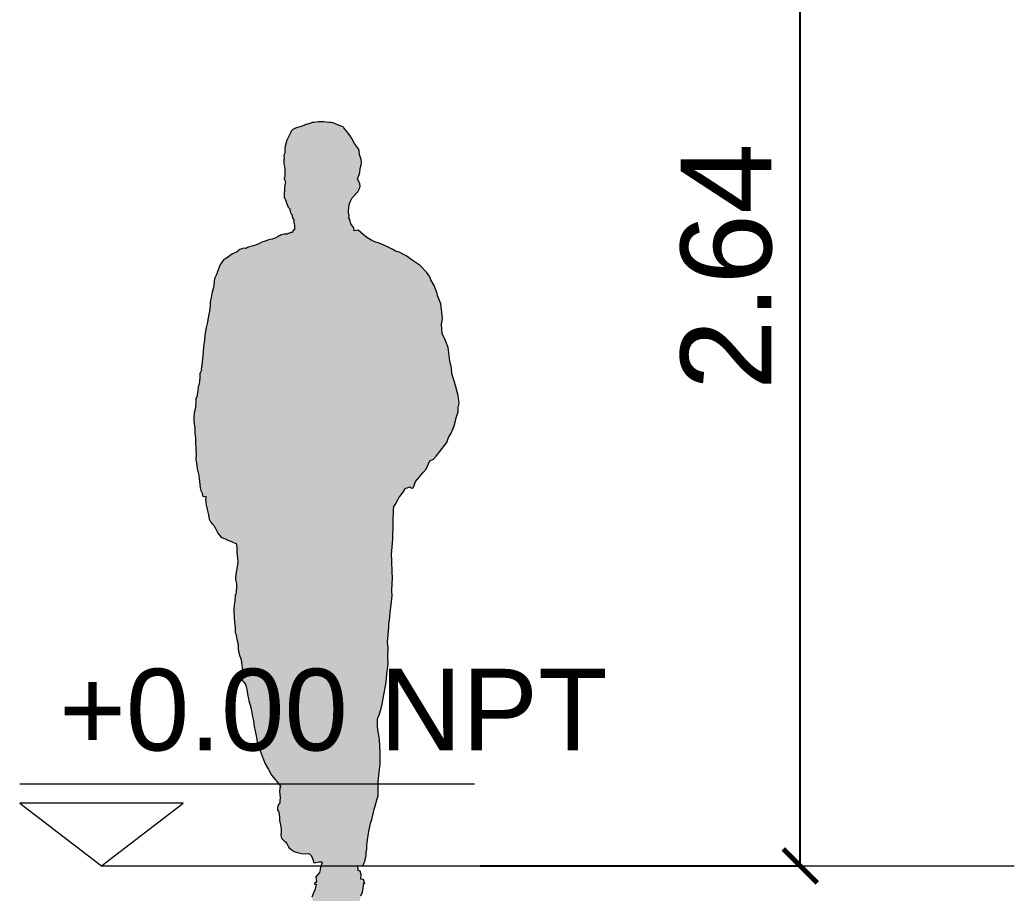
# Model space of a CAD drawing. Header units: inches. Extents: x -309 to 190, y -1585 to -1350.
# Drawn here: x 171.218 to 173.409, y -1440.367 to -1438.443 of the extents above; entities that cross this region are included whole.
import ezdxf

# ---------------------------------------------------------------- set-up
doc = ezdxf.new("R2010")
doc.units = ezdxf.units.IN
doc.header["$MEASUREMENT"] = 0
doc.header["$PDMODE"] = 3
doc.layers.get('0').update_dxf_attribs({"color": 9, "linetype": 'CONTINUOUS'})
doc.layers.get('DEFPOINTS').update_dxf_attribs({"color": 9, "linetype": 'CONTINUOUS'})
doc.layers.add('.1', color=9, linetype='CONTINUOUS', lineweight=0)
doc.layers.add('cotas', color=9, linetype='CONTINUOUS', lineweight=15)
doc.layers.add('COTAS 1.75', color=9, linetype='CONTINUOUS')
doc.styles.add('COTAS', font='arial.ttf')
doc.dimstyles.new('FMR75', dxfattribs={"dimtxt": 0.13, "dimasz": 0.075, "dimexe": 0, "dimexo": 0, "dimgap": 0.06, "dimtad": 1, "dimzin": 4, "dimdsep": 46, "dimtxsty": 'COTAS', "dimblk1": 'ARCHTICK', "dimblk2": 'ARCHTICK', "dimsah": 1, "dimcen": 0.2, "dimclrd": 256, "dimclre": 9, "dimclrt": 2, "dimadec": 0, "dimazin": 0, "dimtfac": 1, "dimtmove": 2, "dimatfit": 3, "dimldrblk": 'ARCHTICK', "dimfxl": 1, "dimtvp": -0.8, "dimtolj": 1, "dimtzin": 0, "dimarcsym": 0})

# ---------------------------------------------------------------- blocks, each defined once
blk = doc.blocks.new('_ARCHTICK')
at = {"color": 0, "linetype": 'ByBlock', "const_width": 0.15}
blk.add_lwpolyline([(-0.5, -0.5), (0.5, 0.5)], dxfattribs=at)
blk = doc.blocks.new('*D118')
at = {"layer": 'COTAS 1.75', "color": 7, "lineweight": -2, "transparency": 16777216}
for p, q in [((172.5048, -1437.6666), (172.9374, -1437.6666)), ((172.2323, -1440.3066), (172.9374, -1440.3066))]:
    blk.add_line(p, q, dxfattribs=at)
at = {"layer": 'COTAS 1.75', "lineweight": -2, "transparency": 16777216}
blk.add_line((172.9374, -1440.3066), (172.9374, -1437.6666), dxfattribs=at)
at = {"layer": 'DEFPOINTS', "color": 0, "transparency": 16777216}
for p in [(172.5048, -1437.6666), (172.9374, -1437.6666), (172.2323, -1440.3066)]:
    blk.add_point(p, dxfattribs=at)
at = {"layer": 'COTAS 1.75', "lineweight": -2, "transparency": 16777216, "xscale": 0.075, "yscale": 0.075, "zscale": 0.075}
for p, rotation in [((172.9374, -1437.6666), 90), ((172.9374, -1440.3066), 270)]:
    blk.add_blockref('_ARCHTICK', p, dxfattribs=dict(at, rotation=rotation))
at = {"layer": 'COTAS 1.75', "color": 2, "transparency": 16777216, "insert": (172.7753, -1438.9866), "char_height": 0.2, "attachment_point": 5, "rotation": 90, "style": 'COTAS'}
blk.add_mtext('\\A1;2.64', dxfattribs=at)
blk = doc.blocks.new('*D121')
at = {"layer": 'COTAS 1.75', "color": 7, "lineweight": -2, "transparency": 16777216}
for p, q in [((172.5048, -1437.6666), (172.9374, -1437.6666)), ((172.2323, -1440.3066), (172.9374, -1440.3066))]:
    blk.add_line(p, q, dxfattribs=at)
at = {"layer": 'COTAS 1.75', "lineweight": -2, "transparency": 16777216}
blk.add_line((172.9374, -1440.3066), (172.9374, -1437.6666), dxfattribs=at)
at = {"layer": 'DEFPOINTS', "color": 0, "transparency": 16777216}
for p in [(172.5048, -1437.6666), (172.9374, -1437.6666), (172.2323, -1440.3066)]:
    blk.add_point(p, dxfattribs=at)
at = {"layer": 'COTAS 1.75', "lineweight": -2, "transparency": 16777216, "xscale": 0.075, "yscale": 0.075, "zscale": 0.075}
for p, rotation in [((172.9374, -1437.6666), 90), ((172.9374, -1440.3066), 270)]:
    blk.add_blockref('_ARCHTICK', p, dxfattribs=dict(at, rotation=rotation))
at = {"layer": 'COTAS 1.75', "color": 2, "transparency": 16777216, "insert": (172.7753, -1438.9866), "char_height": 0.2, "attachment_point": 5, "rotation": 90, "style": 'COTAS'}
blk.add_mtext('\\A1;2.64', dxfattribs=at)

msp = doc.modelspace()

# ---------------------------------------------------------------- hatches: boundary and pattern name
at = {"layer": '.1', "lineweight": 0, "ltscale": 0.05}
msp.add_hatch(color=256, dxfattribs=at).paths.add_polyline_path([(171.8588, -1440.2829), (171.8615, -1440.288), (171.864, -1440.295), (171.8648, -1440.2994), (171.8694, -1440.2991), (171.8769, -1440.2975), (171.8832, -1440.298), (171.884, -1440.2999), (171.8802, -1440.3086), (171.8791, -1440.3153), (171.8777, -1440.3213), (171.8702, -1440.3305), (171.871, -1440.3418), (171.8661, -1440.3459), (171.8707, -1440.3467), (171.8691, -1440.3534), (171.8686, -1440.358), (171.8653, -1440.3643), (171.861, -1440.3756), (171.8631, -1440.3824), (171.8637, -1440.3902), (171.865, -1440.3964), (171.868, -1440.4037), (171.8745, -1440.4083), (171.8829, -1440.4083), (171.8872, -1440.4083), (171.8964, -1440.4086), (171.8994, -1440.4089), (171.9037, -1440.4092), (171.9097, -1440.41), (171.9148, -1440.4108), (171.9259, -1440.4132), (171.9351, -1440.4124), (171.9416, -1440.4089), (171.9481, -1440.4051), (171.9543, -1440.3997), (171.961, -1440.3932), (171.9632, -1440.391), (171.9659, -1440.3862), (171.9673, -1440.3799), (171.9692, -1440.3729), (171.9727, -1440.3645), (171.9738, -1440.3564), (171.9754, -1440.3443), (171.9781, -1440.3464), (171.9751, -1440.3367), (171.9692, -1440.3361), (171.9694, -1440.3259), (171.9678, -1440.3183), (171.9632, -1440.3167), (171.9624, -1440.3058), (171.9732, -1440.3069), (171.9738, -1440.3061), (171.9765, -1440.3002), (171.9775, -1440.2972), (171.9784, -1440.2937), (171.9789, -1440.2918), (171.9802, -1440.288), (171.9808, -1440.2831), (171.9811, -1440.2772), (171.9821, -1440.2696), (171.9824, -1440.2623), (171.9832, -1440.2553), (171.9838, -1440.2501), (171.9848, -1440.2439), (171.9857, -1440.2361), (171.9867, -1440.2304), (171.9892, -1440.2207), (171.9905, -1440.2125), (171.993, -1440.2042), (171.9959, -1440.1923), (171.9984, -1440.1814), (172.0003, -1440.1749), (172.003, -1440.1671), (172.0051, -1440.159), (172.0073, -1440.152), (172.007, -1440.1395), (172.007, -1440.1209), (172.0086, -1440.1076), (172.0103, -1440.0941), (172.0119, -1440.0825), (172.0119, -1440.0673), (172.0114, -1440.0554), (172.0108, -1440.043), (172.0103, -1440.0289), (172.0097, -1440.023), (172.0068, -1440.007), (172.0054, -1439.9978), (172.0054, -1439.9827), (172.0095, -1439.974), (172.0141, -1439.9599), (172.0159, -1439.9505), (172.0197, -1439.9296), (172.0246, -1439.9023), (172.026, -1439.8837), (172.0292, -1439.862), (172.0284, -1439.8466), (172.0289, -1439.8261), (172.0278, -1439.8139), (172.0306, -1439.7817), (172.0308, -1439.7731), (172.0322, -1439.7652), (172.0335, -1439.7482), (172.0357, -1439.7314), (172.0379, -1439.7119), (172.0376, -1439.7008), (172.0389, -1439.6708), (172.0384, -1439.6608), (172.0376, -1439.6327), (172.0368, -1439.6202), (172.0395, -1439.587), (172.0395, -1439.5794), (172.0403, -1439.5605), (172.0406, -1439.5461), (172.0408, -1439.5229), (172.0414, -1439.5148), (172.0452, -1439.5099), (172.0495, -1439.5015), (172.053, -1439.4958), (172.0571, -1439.4896), (172.0622, -1439.4829), (172.0676, -1439.4747), (172.0719, -1439.4734), (172.0773, -1439.4718), (172.0798, -1439.4745), (172.0841, -1439.4734), (172.0868, -1439.4685), (172.0892, -1439.4599), (172.0949, -1439.4542), (172.1017, -1439.445), (172.1068, -1439.439), (172.1128, -1439.4323), (172.1212, -1439.4144), (172.129, -1439.4106), (172.1349, -1439.4042), (172.1433, -1439.3933), (172.1585, -1439.3736), (172.1625, -1439.363), (172.1682, -1439.3533), (172.172, -1439.3447), (172.1744, -1439.3368), (172.1774, -1439.3263), (172.1788, -1439.3195), (172.1834, -1439.3065), (172.1839, -1439.2968), (172.1858, -1439.2876), (172.1834, -1439.2703), (172.1815, -1439.2619), (172.1774, -1439.2484), (172.1755, -1439.2408), (172.1696, -1439.2216), (172.1685, -1439.2092), (172.165, -1439.1937), (172.1628, -1439.1762), (172.1615, -1439.1643), (172.1563, -1439.1513), (172.1531, -1439.1437), (172.1485, -1439.1345), (172.1468, -1439.1129), (172.149, -1439.1002), (172.1479, -1439.0864), (172.1452, -1439.0685), (172.1382, -1439.0501), (172.1371, -1439.0453), (172.1304, -1439.0277), (172.1236, -1439.0155), (172.1209, -1439.0085), (172.1139, -1438.9987), (172.0998, -1438.9841), (172.0822, -1438.9722), (172.069, -1438.9628), (172.0533, -1438.9541), (172.0457, -1438.9522), (172.0395, -1438.9484), (172.0249, -1438.9414), (172.0095, -1438.9346), (171.9997, -1438.9317), (171.9932, -1438.929), (171.9821, -1438.9222), (171.9738, -1438.9154), (171.9629, -1438.9057), (171.9546, -1438.9073), (171.9535, -1438.9008), (171.947, -1438.8916), (171.9445, -1438.8827), (171.9429, -1438.8787), (171.9432, -1438.8746), (171.9418, -1438.8673), (171.9421, -1438.8632), (171.9427, -1438.857), (171.9432, -1438.8492), (171.9456, -1438.8432), (171.9502, -1438.8346), (171.9527, -1438.8321), (171.9589, -1438.8251), (171.9621, -1438.8213), (171.9667, -1438.8127), (171.9675, -1438.8086), (171.9665, -1438.8035), (171.9614, -1438.793), (171.9651, -1438.7843), (171.9667, -1438.7791), (171.9678, -1438.7697), (171.9697, -1438.7621), (171.9702, -1438.7561), (171.97, -1438.7499), (171.9659, -1438.7391), (171.9656, -1438.7313), (171.964, -1438.7264), (171.9554, -1438.715), (171.9489, -1438.704), (171.9454, -1438.6977), (171.9378, -1438.6888), (171.9345, -1438.6842), (171.9318, -1438.6804), (171.931, -1438.6791), (171.9272, -1438.6772), (171.9256, -1438.6766), (171.9232, -1438.6761), (171.9202, -1438.6742), (171.9178, -1438.6737), (171.9145, -1438.6723), (171.9097, -1438.6701), (171.9075, -1438.6696), (171.9029, -1438.6688), (171.8999, -1438.6688), (171.8929, -1438.6683), (171.8875, -1438.6672), (171.8834, -1438.6672), (171.8799, -1438.6674), (171.8756, -1438.6674), (171.8658, -1438.6685), (171.8618, -1438.6688), (171.8585, -1438.6701), (171.8515, -1438.6723), (171.8475, -1438.6734), (171.8453, -1438.6742), (171.841, -1438.6761), (171.8377, -1438.6772), (171.832, -1438.6788), (171.8293, -1438.6799), (171.8253, -1438.6812), (171.822, -1438.6829), (171.8193, -1438.6842), (171.8177, -1438.6853), (171.8155, -1438.688), (171.815, -1438.6899), (171.8134, -1438.6931), (171.8104, -1438.6985), (171.8093, -1438.6999), (171.8072, -1438.7048), (171.8055, -1438.7094), (171.805, -1438.7113), (171.8039, -1438.715), (171.8036, -1438.7167), (171.8026, -1438.7207), (171.8023, -1438.7218), (171.8018, -1438.7264), (171.8015, -1438.731), (171.8012, -1438.7329), (171.8012, -1438.7348), (171.8012, -1438.7361), (171.7996, -1438.741), (171.7996, -1438.7413), (171.7999, -1438.7459), (171.7996, -1438.7513), (171.799, -1438.7599), (171.8009, -1438.7659), (171.8015, -1438.7716), (171.8018, -1438.7743), (171.8018, -1438.7783), (171.8018, -1438.7832), (171.8018, -1438.7883), (171.8012, -1438.7894), (171.8004, -1438.7905), (171.8004, -1438.7924), (171.8018, -1438.7954), (171.8023, -1438.7992), (171.8028, -1438.801), (171.8023, -1438.8037), (171.8018, -1438.8062), (171.8015, -1438.8083), (171.8009, -1438.8116), (171.8007, -1438.8151), (171.8007, -1438.8208), (171.8004, -1438.8232), (171.8004, -1438.8254), (171.8004, -1438.8303), (171.8004, -1438.8343), (171.8012, -1438.8365), (171.8031, -1438.8394), (171.8042, -1438.844), (171.805, -1438.8457), (171.8063, -1438.8492), (171.8074, -1438.8519), (171.8085, -1438.8554), (171.8123, -1438.8589), (171.8126, -1438.8619), (171.8131, -1438.8643), (171.8137, -1438.8673), (171.8147, -1438.8684), (171.8153, -1438.8697), (171.8166, -1438.8714), (171.8182, -1438.8789), (171.8199, -1438.8808), (171.821, -1438.8833), (171.8215, -1438.8852), (171.8215, -1438.8873), (171.822, -1438.8919), (171.8228, -1438.8946), (171.8228, -1438.8965), (171.8228, -1438.8984), (171.8228, -1438.9017), (171.8226, -1438.9049), (171.8204, -1438.9054), (171.8196, -1438.9063), (171.8185, -1438.9108), (171.8145, -1438.9111), (171.812, -1438.9122), (171.8101, -1438.9133), (171.8088, -1438.9133), (171.8063, -1438.9144), (171.8036, -1438.9144), (171.7999, -1438.9146), (171.7969, -1438.9152), (171.7936, -1438.9165), (171.7915, -1438.9176), (171.7888, -1438.9187), (171.7861, -1438.9203), (171.782, -1438.923), (171.7739, -1438.9257), (171.7693, -1438.9265), (171.7652, -1438.9273), (171.7604, -1438.9295), (171.7563, -1438.9311), (171.7528, -1438.9319), (171.7493, -1438.9333), (171.7444, -1438.9357), (171.7385, -1438.9382), (171.7366, -1438.939), (171.7312, -1438.9403), (171.7293, -1438.9411), (171.7239, -1438.9428), (171.7193, -1438.9444), (171.7157, -1438.9463), (171.7106, -1438.9457), (171.7066, -1438.9471), (171.7025, -1438.9487), (171.6987, -1438.9511), (171.6952, -1438.9541), (171.6898, -1438.9568), (171.686, -1438.9584), (171.673, -1438.9674), (171.6695, -1438.9698), (171.666, -1438.9714), (171.6633, -1438.976), (171.6606, -1438.9798), (171.6584, -1438.9833), (171.6562, -1438.9896), (171.6533, -1438.9971), (171.6516, -1439.002), (171.6468, -1439.0125), (171.6449, -1439.0261), (171.6443, -1439.032), (171.6411, -1439.0423), (171.6389, -1439.0542), (171.637, -1439.0642), (171.6368, -1439.072), (171.6352, -1439.0842), (171.6335, -1439.0948), (171.6311, -1439.1086), (171.6281, -1439.1205), (171.6254, -1439.1375), (171.6246, -1439.1483), (171.6222, -1439.1621), (171.6216, -1439.1745), (171.6203, -1439.1886), (171.6184, -1439.204), (171.6176, -1439.2081), (171.6173, -1439.2124), (171.6176, -1439.2143), (171.6154, -1439.2189), (171.6138, -1439.2224), (171.6141, -1439.2313), (171.6135, -1439.2376), (171.6124, -1439.2451), (171.6105, -1439.2511), (171.6095, -1439.26), (171.6086, -1439.2681), (171.6081, -1439.2708), (171.6051, -1439.2779), (171.6051, -1439.2843), (171.6049, -1439.2957), (171.604, -1439.3003), (171.6016, -1439.3076), (171.6013, -1439.3176), (171.6011, -1439.3252), (171.6019, -1439.3336), (171.603, -1439.3417), (171.6032, -1439.3482), (171.6032, -1439.353), (171.6043, -1439.3633), (171.6046, -1439.3744), (171.6051, -1439.3855), (171.6051, -1439.3896), (171.6062, -1439.3996), (171.6051, -1439.4104), (171.6065, -1439.4193), (171.6086, -1439.4317), (171.6108, -1439.4407), (171.6122, -1439.4463), (171.613, -1439.4539), (171.6135, -1439.4591), (171.6143, -1439.4674), (171.6149, -1439.4737), (171.6165, -1439.4799), (171.6195, -1439.4856), (171.62, -1439.4907), (171.6208, -1439.4918), (171.6246, -1439.4931), (171.626, -1439.4931), (171.6278, -1439.4934), (171.6268, -1439.4991), (171.6273, -1439.5048), (171.6281, -1439.5115), (171.63, -1439.5213), (171.6316, -1439.5272), (171.6333, -1439.5332), (171.6349, -1439.5426), (171.6376, -1439.5488), (171.6416, -1439.5532), (171.6452, -1439.5564), (171.6476, -1439.5621), (171.6514, -1439.5691), (171.6541, -1439.5732), (171.6608, -1439.5816), (171.6644, -1439.584), (171.6687, -1439.5856), (171.6773, -1439.5897), (171.6803, -1439.5908), (171.6857, -1439.5927), (171.6887, -1439.594), (171.6919, -1439.5954), (171.6941, -1439.5962), (171.6955, -1439.6037), (171.6955, -1439.6083), (171.696, -1439.6146), (171.6965, -1439.623), (171.6971, -1439.6281), (171.6976, -1439.6381), (171.6963, -1439.6468), (171.6955, -1439.6524), (171.6944, -1439.6597), (171.6928, -1439.6706), (171.6928, -1439.6746), (171.6947, -1439.6852), (171.6947, -1439.69), (171.6944, -1439.703), (171.6933, -1439.7071), (171.6922, -1439.7108), (171.6914, -1439.7225), (171.6901, -1439.7325), (171.6892, -1439.7401), (171.689, -1439.7457), (171.6901, -1439.7603), (171.6903, -1439.769), (171.6914, -1439.7763), (171.6919, -1439.7798), (171.6919, -1439.7923), (171.6933, -1439.7952), (171.6968, -1439.8106), (171.6984, -1439.819), (171.6987, -1439.8293), (171.7006, -1439.8404), (171.7052, -1439.8528), (171.706, -1439.8593), (171.7074, -1439.8707), (171.7097, -1439.8761), (171.7063, -1439.8839), (171.7057, -1439.8896), (171.7079, -1439.8988), (171.712, -1439.9029), (171.7149, -1439.9069), (171.7168, -1439.914), (171.7174, -1439.9175), (171.7195, -1439.928), (171.7214, -1439.9383), (171.7225, -1439.9429), (171.7249, -1439.9526), (171.7276, -1439.9607), (171.7287, -1439.9697), (171.7301, -1439.9783), (171.7325, -1439.9873), (171.7339, -1439.9994), (171.7358, -1440.0102), (171.739, -1440.0238), (171.7406, -1440.033), (171.7436, -1440.0435), (171.7487, -1440.057), (171.7525, -1440.0668), (171.7533, -1440.0687), (171.7585, -1440.0819), (171.7658, -1440.0946), (171.7723, -1440.1065), (171.7801, -1440.116), (171.7923, -1440.1311), (171.7907, -1440.1352), (171.7899, -1440.1428), (171.7909, -1440.1557), (171.7904, -1440.1644), (171.7904, -1440.1685), (171.788, -1440.1709), (171.7858, -1440.1744), (171.7855, -1440.1785), (171.7853, -1440.185), (171.7877, -1440.1855), (171.789, -1440.1933), (171.7896, -1440.2001), (171.7901, -1440.2066), (171.792, -1440.2161), (171.7931, -1440.2258), (171.7931, -1440.2301), (171.7926, -1440.2396), (171.7944, -1440.2455), (171.7999, -1440.2518), (171.8036, -1440.2542), (171.8055, -1440.2566), (171.8109, -1440.2666), (171.8153, -1440.2707), (171.8218, -1440.275), (171.8318, -1440.2777), (171.8383, -1440.2791), (171.8464, -1440.2799), (171.8537, -1440.2796), (171.8556, -1440.2799)])
msp.add_hatch(color=256, dxfattribs=at).paths.add_polyline_path([(171.8588, -1440.2829), (171.8615, -1440.288), (171.864, -1440.295), (171.8648, -1440.2994), (171.8694, -1440.2991), (171.8769, -1440.2975), (171.8832, -1440.298), (171.884, -1440.2999), (171.8802, -1440.3086), (171.8791, -1440.3153), (171.8777, -1440.3213), (171.8702, -1440.3305), (171.871, -1440.3418), (171.8661, -1440.3459), (171.8707, -1440.3467), (171.8691, -1440.3534), (171.8686, -1440.358), (171.8653, -1440.3643), (171.861, -1440.3756), (171.8631, -1440.3824), (171.8637, -1440.3902), (171.865, -1440.3964), (171.868, -1440.4037), (171.8745, -1440.4083), (171.8829, -1440.4083), (171.8872, -1440.4083), (171.8964, -1440.4086), (171.8994, -1440.4089), (171.9037, -1440.4092), (171.9097, -1440.41), (171.9148, -1440.4108), (171.9259, -1440.4132), (171.9351, -1440.4124), (171.9416, -1440.4089), (171.9481, -1440.4051), (171.9543, -1440.3997), (171.961, -1440.3932), (171.9632, -1440.391), (171.9659, -1440.3862), (171.9673, -1440.3799), (171.9692, -1440.3729), (171.9727, -1440.3645), (171.9738, -1440.3564), (171.9754, -1440.3443), (171.9781, -1440.3464), (171.9751, -1440.3367), (171.9692, -1440.3361), (171.9694, -1440.3259), (171.9678, -1440.3183), (171.9632, -1440.3167), (171.9624, -1440.3058), (171.9732, -1440.3069), (171.9738, -1440.3061), (171.9765, -1440.3002), (171.9775, -1440.2972), (171.9784, -1440.2937), (171.9789, -1440.2918), (171.9802, -1440.288), (171.9808, -1440.2831), (171.9811, -1440.2772), (171.9821, -1440.2696), (171.9824, -1440.2623), (171.9832, -1440.2553), (171.9838, -1440.2501), (171.9848, -1440.2439), (171.9857, -1440.2361), (171.9867, -1440.2304), (171.9892, -1440.2207), (171.9905, -1440.2125), (171.993, -1440.2042), (171.9959, -1440.1923), (171.9984, -1440.1814), (172.0003, -1440.1749), (172.003, -1440.1671), (172.0051, -1440.159), (172.0073, -1440.152), (172.007, -1440.1395), (172.007, -1440.1209), (172.0086, -1440.1076), (172.0103, -1440.0941), (172.0119, -1440.0825), (172.0119, -1440.0673), (172.0114, -1440.0554), (172.0108, -1440.043), (172.0103, -1440.0289), (172.0097, -1440.023), (172.0068, -1440.007), (172.0054, -1439.9978), (172.0054, -1439.9827), (172.0095, -1439.974), (172.0141, -1439.9599), (172.0159, -1439.9505), (172.0197, -1439.9296), (172.0246, -1439.9023), (172.026, -1439.8837), (172.0292, -1439.862), (172.0284, -1439.8466), (172.0289, -1439.8261), (172.0278, -1439.8139), (172.0306, -1439.7817), (172.0308, -1439.7731), (172.0322, -1439.7652), (172.0335, -1439.7482), (172.0357, -1439.7314), (172.0379, -1439.7119), (172.0376, -1439.7008), (172.0389, -1439.6708), (172.0384, -1439.6608), (172.0376, -1439.6327), (172.0368, -1439.6202), (172.0395, -1439.587), (172.0395, -1439.5794), (172.0403, -1439.5605), (172.0406, -1439.5461), (172.0408, -1439.5229), (172.0414, -1439.5148), (172.0452, -1439.5099), (172.0495, -1439.5015), (172.053, -1439.4958), (172.0571, -1439.4896), (172.0622, -1439.4829), (172.0676, -1439.4747), (172.0719, -1439.4734), (172.0773, -1439.4718), (172.0798, -1439.4745), (172.0841, -1439.4734), (172.0868, -1439.4685), (172.0892, -1439.4599), (172.0949, -1439.4542), (172.1017, -1439.445), (172.1068, -1439.439), (172.1128, -1439.4323), (172.1212, -1439.4144), (172.129, -1439.4106), (172.1349, -1439.4042), (172.1433, -1439.3933), (172.1585, -1439.3736), (172.1625, -1439.363), (172.1682, -1439.3533), (172.172, -1439.3447), (172.1744, -1439.3368), (172.1774, -1439.3263), (172.1788, -1439.3195), (172.1834, -1439.3065), (172.1839, -1439.2968), (172.1858, -1439.2876), (172.1834, -1439.2703), (172.1815, -1439.2619), (172.1774, -1439.2484), (172.1755, -1439.2408), (172.1696, -1439.2216), (172.1685, -1439.2092), (172.165, -1439.1937), (172.1628, -1439.1762), (172.1615, -1439.1643), (172.1563, -1439.1513), (172.1531, -1439.1437), (172.1485, -1439.1345), (172.1468, -1439.1129), (172.149, -1439.1002), (172.1479, -1439.0864), (172.1452, -1439.0685), (172.1382, -1439.0501), (172.1371, -1439.0453), (172.1304, -1439.0277), (172.1236, -1439.0155), (172.1209, -1439.0085), (172.1139, -1438.9987), (172.0998, -1438.9841), (172.0822, -1438.9722), (172.069, -1438.9628), (172.0533, -1438.9541), (172.0457, -1438.9522), (172.0395, -1438.9484), (172.0249, -1438.9414), (172.0095, -1438.9346), (171.9997, -1438.9317), (171.9932, -1438.929), (171.9821, -1438.9222), (171.9738, -1438.9154), (171.9629, -1438.9057), (171.9546, -1438.9073), (171.9535, -1438.9008), (171.947, -1438.8916), (171.9445, -1438.8827), (171.9429, -1438.8787), (171.9432, -1438.8746), (171.9418, -1438.8673), (171.9421, -1438.8632), (171.9427, -1438.857), (171.9432, -1438.8492), (171.9456, -1438.8432), (171.9502, -1438.8346), (171.9527, -1438.8321), (171.9589, -1438.8251), (171.9621, -1438.8213), (171.9667, -1438.8127), (171.9675, -1438.8086), (171.9665, -1438.8035), (171.9614, -1438.793), (171.9651, -1438.7843), (171.9667, -1438.7791), (171.9678, -1438.7697), (171.9697, -1438.7621), (171.9702, -1438.7561), (171.97, -1438.7499), (171.9659, -1438.7391), (171.9656, -1438.7313), (171.964, -1438.7264), (171.9554, -1438.715), (171.9489, -1438.704), (171.9454, -1438.6977), (171.9378, -1438.6888), (171.9345, -1438.6842), (171.9318, -1438.6804), (171.931, -1438.6791), (171.9272, -1438.6772), (171.9256, -1438.6766), (171.9232, -1438.6761), (171.9202, -1438.6742), (171.9178, -1438.6737), (171.9145, -1438.6723), (171.9097, -1438.6701), (171.9075, -1438.6696), (171.9029, -1438.6688), (171.8999, -1438.6688), (171.8929, -1438.6683), (171.8875, -1438.6672), (171.8834, -1438.6672), (171.8799, -1438.6674), (171.8756, -1438.6674), (171.8658, -1438.6685), (171.8618, -1438.6688), (171.8585, -1438.6701), (171.8515, -1438.6723), (171.8475, -1438.6734), (171.8453, -1438.6742), (171.841, -1438.6761), (171.8377, -1438.6772), (171.832, -1438.6788), (171.8293, -1438.6799), (171.8253, -1438.6812), (171.822, -1438.6829), (171.8193, -1438.6842), (171.8177, -1438.6853), (171.8155, -1438.688), (171.815, -1438.6899), (171.8134, -1438.6931), (171.8104, -1438.6985), (171.8093, -1438.6999), (171.8072, -1438.7048), (171.8055, -1438.7094), (171.805, -1438.7113), (171.8039, -1438.715), (171.8036, -1438.7167), (171.8026, -1438.7207), (171.8023, -1438.7218), (171.8018, -1438.7264), (171.8015, -1438.731), (171.8012, -1438.7329), (171.8012, -1438.7348), (171.8012, -1438.7361), (171.7996, -1438.741), (171.7996, -1438.7413), (171.7999, -1438.7459), (171.7996, -1438.7513), (171.799, -1438.7599), (171.8009, -1438.7659), (171.8015, -1438.7716), (171.8018, -1438.7743), (171.8018, -1438.7783), (171.8018, -1438.7832), (171.8018, -1438.7883), (171.8012, -1438.7894), (171.8004, -1438.7905), (171.8004, -1438.7924), (171.8018, -1438.7954), (171.8023, -1438.7992), (171.8028, -1438.801), (171.8023, -1438.8037), (171.8018, -1438.8062), (171.8015, -1438.8083), (171.8009, -1438.8116), (171.8007, -1438.8151), (171.8007, -1438.8208), (171.8004, -1438.8232), (171.8004, -1438.8254), (171.8004, -1438.8303), (171.8004, -1438.8343), (171.8012, -1438.8365), (171.8031, -1438.8394), (171.8042, -1438.844), (171.805, -1438.8457), (171.8063, -1438.8492), (171.8074, -1438.8519), (171.8085, -1438.8554), (171.8123, -1438.8589), (171.8126, -1438.8619), (171.8131, -1438.8643), (171.8137, -1438.8673), (171.8147, -1438.8684), (171.8153, -1438.8697), (171.8166, -1438.8714), (171.8182, -1438.8789), (171.8199, -1438.8808), (171.821, -1438.8833), (171.8215, -1438.8852), (171.8215, -1438.8873), (171.822, -1438.8919), (171.8228, -1438.8946), (171.8228, -1438.8965), (171.8228, -1438.8984), (171.8228, -1438.9017), (171.8226, -1438.9049), (171.8204, -1438.9054), (171.8196, -1438.9063), (171.8185, -1438.9108), (171.8145, -1438.9111), (171.812, -1438.9122), (171.8101, -1438.9133), (171.8088, -1438.9133), (171.8063, -1438.9144), (171.8036, -1438.9144), (171.7999, -1438.9146), (171.7969, -1438.9152), (171.7936, -1438.9165), (171.7915, -1438.9176), (171.7888, -1438.9187), (171.7861, -1438.9203), (171.782, -1438.923), (171.7739, -1438.9257), (171.7693, -1438.9265), (171.7652, -1438.9273), (171.7604, -1438.9295), (171.7563, -1438.9311), (171.7528, -1438.9319), (171.7493, -1438.9333), (171.7444, -1438.9357), (171.7385, -1438.9382), (171.7366, -1438.939), (171.7312, -1438.9403), (171.7293, -1438.9411), (171.7239, -1438.9428), (171.7193, -1438.9444), (171.7157, -1438.9463), (171.7106, -1438.9457), (171.7066, -1438.9471), (171.7025, -1438.9487), (171.6987, -1438.9511), (171.6952, -1438.9541), (171.6898, -1438.9568), (171.686, -1438.9584), (171.673, -1438.9674), (171.6695, -1438.9698), (171.666, -1438.9714), (171.6633, -1438.976), (171.6606, -1438.9798), (171.6584, -1438.9833), (171.6562, -1438.9896), (171.6533, -1438.9971), (171.6516, -1439.002), (171.6468, -1439.0125), (171.6449, -1439.0261), (171.6443, -1439.032), (171.6411, -1439.0423), (171.6389, -1439.0542), (171.637, -1439.0642), (171.6368, -1439.072), (171.6352, -1439.0842), (171.6335, -1439.0948), (171.6311, -1439.1086), (171.6281, -1439.1205), (171.6254, -1439.1375), (171.6246, -1439.1483), (171.6222, -1439.1621), (171.6216, -1439.1745), (171.6203, -1439.1886), (171.6184, -1439.204), (171.6176, -1439.2081), (171.6173, -1439.2124), (171.6176, -1439.2143), (171.6154, -1439.2189), (171.6138, -1439.2224), (171.6141, -1439.2313), (171.6135, -1439.2376), (171.6124, -1439.2451), (171.6105, -1439.2511), (171.6095, -1439.26), (171.6086, -1439.2681), (171.6081, -1439.2708), (171.6051, -1439.2779), (171.6051, -1439.2843), (171.6049, -1439.2957), (171.604, -1439.3003), (171.6016, -1439.3076), (171.6013, -1439.3176), (171.6011, -1439.3252), (171.6019, -1439.3336), (171.603, -1439.3417), (171.6032, -1439.3482), (171.6032, -1439.353), (171.6043, -1439.3633), (171.6046, -1439.3744), (171.6051, -1439.3855), (171.6051, -1439.3896), (171.6062, -1439.3996), (171.6051, -1439.4104), (171.6065, -1439.4193), (171.6086, -1439.4317), (171.6108, -1439.4407), (171.6122, -1439.4463), (171.613, -1439.4539), (171.6135, -1439.4591), (171.6143, -1439.4674), (171.6149, -1439.4737), (171.6165, -1439.4799), (171.6195, -1439.4856), (171.62, -1439.4907), (171.6208, -1439.4918), (171.6246, -1439.4931), (171.626, -1439.4931), (171.6278, -1439.4934), (171.6268, -1439.4991), (171.6273, -1439.5048), (171.6281, -1439.5115), (171.63, -1439.5213), (171.6316, -1439.5272), (171.6333, -1439.5332), (171.6349, -1439.5426), (171.6376, -1439.5488), (171.6416, -1439.5532), (171.6452, -1439.5564), (171.6476, -1439.5621), (171.6514, -1439.5691), (171.6541, -1439.5732), (171.6608, -1439.5816), (171.6644, -1439.584), (171.6687, -1439.5856), (171.6773, -1439.5897), (171.6803, -1439.5908), (171.6857, -1439.5927), (171.6887, -1439.594), (171.6919, -1439.5954), (171.6941, -1439.5962), (171.6955, -1439.6037), (171.6955, -1439.6083), (171.696, -1439.6146), (171.6965, -1439.623), (171.6971, -1439.6281), (171.6976, -1439.6381), (171.6963, -1439.6468), (171.6955, -1439.6524), (171.6944, -1439.6597), (171.6928, -1439.6706), (171.6928, -1439.6746), (171.6947, -1439.6852), (171.6947, -1439.69), (171.6944, -1439.703), (171.6933, -1439.7071), (171.6922, -1439.7108), (171.6914, -1439.7225), (171.6901, -1439.7325), (171.6892, -1439.7401), (171.689, -1439.7457), (171.6901, -1439.7603), (171.6903, -1439.769), (171.6914, -1439.7763), (171.6919, -1439.7798), (171.6919, -1439.7923), (171.6933, -1439.7952), (171.6968, -1439.8106), (171.6984, -1439.819), (171.6987, -1439.8293), (171.7006, -1439.8404), (171.7052, -1439.8528), (171.706, -1439.8593), (171.7074, -1439.8707), (171.7097, -1439.8761), (171.7063, -1439.8839), (171.7057, -1439.8896), (171.7079, -1439.8988), (171.712, -1439.9029), (171.7149, -1439.9069), (171.7168, -1439.914), (171.7174, -1439.9175), (171.7195, -1439.928), (171.7214, -1439.9383), (171.7225, -1439.9429), (171.7249, -1439.9526), (171.7276, -1439.9607), (171.7287, -1439.9697), (171.7301, -1439.9783), (171.7325, -1439.9873), (171.7339, -1439.9994), (171.7358, -1440.0102), (171.739, -1440.0238), (171.7406, -1440.033), (171.7436, -1440.0435), (171.7487, -1440.057), (171.7525, -1440.0668), (171.7533, -1440.0687), (171.7585, -1440.0819), (171.7658, -1440.0946), (171.7723, -1440.1065), (171.7801, -1440.116), (171.7923, -1440.1311), (171.7907, -1440.1352), (171.7899, -1440.1428), (171.7909, -1440.1557), (171.7904, -1440.1644), (171.7904, -1440.1685), (171.788, -1440.1709), (171.7858, -1440.1744), (171.7855, -1440.1785), (171.7853, -1440.185), (171.7877, -1440.1855), (171.789, -1440.1933), (171.7896, -1440.2001), (171.7901, -1440.2066), (171.792, -1440.2161), (171.7931, -1440.2258), (171.7931, -1440.2301), (171.7926, -1440.2396), (171.7944, -1440.2455), (171.7999, -1440.2518), (171.8036, -1440.2542), (171.8055, -1440.2566), (171.8109, -1440.2666), (171.8153, -1440.2707), (171.8218, -1440.275), (171.8318, -1440.2777), (171.8383, -1440.2791), (171.8464, -1440.2799), (171.8537, -1440.2796), (171.8556, -1440.2799)])

# ---------------------------------------------------------------- linework, layer by layer
for points in [[(171.9692, -1440.3729), (171.9727, -1440.3645), (171.9738, -1440.3564), (171.9754, -1440.3443), (171.9781, -1440.3464), (171.9751, -1440.3367), (171.9692, -1440.3361), (171.9694, -1440.3259), (171.9678, -1440.3183), (171.9632, -1440.3167), (171.9624, -1440.3058), (171.9732, -1440.3069), (171.9738, -1440.3061), (171.9765, -1440.3002), (171.9775, -1440.2972), (171.9784, -1440.2937), (171.9789, -1440.2918), (171.9802, -1440.288), (171.9808, -1440.2831), (171.9811, -1440.2772), (171.9821, -1440.2696), (171.9824, -1440.2623), (171.9832, -1440.2553), (171.9838, -1440.2501), (171.9848, -1440.2439), (171.9857, -1440.2361), (171.9867, -1440.2304), (171.9892, -1440.2207), (171.9905, -1440.2125), (171.993, -1440.2042), (171.9959, -1440.1923), (171.9984, -1440.1814), (172.0003, -1440.1749), (172.003, -1440.1671), (172.0051, -1440.159), (172.0073, -1440.152), (172.007, -1440.1395), (172.007, -1440.1209), (172.0086, -1440.1076), (172.0103, -1440.0941), (172.0119, -1440.0825), (172.0119, -1440.0673), (172.0114, -1440.0554), (172.0108, -1440.043), (172.0103, -1440.0289), (172.0097, -1440.023), (172.0068, -1440.007), (172.0054, -1439.9978), (172.0054, -1439.9827), (172.0095, -1439.974), (172.0141, -1439.9599), (172.0159, -1439.9505), (172.0197, -1439.9296), (172.0246, -1439.9023), (172.026, -1439.8837), (172.0292, -1439.862), (172.0284, -1439.8466), (172.0289, -1439.8261), (172.0278, -1439.8139), (172.0306, -1439.7817), (172.0308, -1439.7731), (172.0322, -1439.7652), (172.0335, -1439.7482), (172.0357, -1439.7314), (172.0379, -1439.7119), (172.0376, -1439.7008), (172.0389, -1439.6708), (172.0384, -1439.6608), (172.0376, -1439.6327), (172.0368, -1439.6202), (172.0395, -1439.587), (172.0395, -1439.5794), (172.0403, -1439.5605), (172.0406, -1439.5461), (172.0408, -1439.5229), (172.0414, -1439.5148), (172.0452, -1439.5099), (172.0495, -1439.5015), (172.053, -1439.4958), (172.0571, -1439.4896), (172.0622, -1439.4829), (172.0676, -1439.4747), (172.0719, -1439.4734), (172.0773, -1439.4718), (172.0798, -1439.4745), (172.0841, -1439.4734), (172.0868, -1439.4685), (172.0892, -1439.4599), (172.0949, -1439.4542), (172.1017, -1439.445), (172.1068, -1439.439), (172.1128, -1439.4323), (172.1212, -1439.4144), (172.129, -1439.4106), (172.1349, -1439.4042), (172.1433, -1439.3933), (172.1585, -1439.3736), (172.1625, -1439.363), (172.1682, -1439.3533), (172.172, -1439.3447), (172.1744, -1439.3368), (172.1774, -1439.3263), (172.1788, -1439.3195), (172.1834, -1439.3065), (172.1839, -1439.2968), (172.1858, -1439.2876), (172.1834, -1439.2703), (172.1815, -1439.2619), (172.1774, -1439.2484), (172.1755, -1439.2408), (172.1696, -1439.2216), (172.1685, -1439.2092), (172.165, -1439.1937), (172.1628, -1439.1762), (172.1615, -1439.1643), (172.1563, -1439.1513), (172.1531, -1439.1437), (172.1485, -1439.1345), (172.1468, -1439.1129), (172.149, -1439.1002), (172.1479, -1439.0864), (172.1452, -1439.0685), (172.1382, -1439.0501), (172.1371, -1439.0453), (172.1304, -1439.0277), (172.1236, -1439.0155), (172.1209, -1439.0085), (172.1139, -1438.9987), (172.0998, -1438.9841), (172.0822, -1438.9722), (172.069, -1438.9628), (172.0533, -1438.9541), (172.0457, -1438.9522), (172.0395, -1438.9484), (172.0249, -1438.9414), (172.0095, -1438.9346), (171.9997, -1438.9317), (171.9932, -1438.929), (171.9821, -1438.9222), (171.9738, -1438.9154), (171.9629, -1438.9057), (171.9546, -1438.9073), (171.9535, -1438.9008), (171.947, -1438.8916), (171.9445, -1438.8827), (171.9429, -1438.8787), (171.9432, -1438.8746), (171.9418, -1438.8673), (171.9421, -1438.8632), (171.9427, -1438.857), (171.9432, -1438.8492), (171.9456, -1438.8432), (171.9502, -1438.8346), (171.9527, -1438.8321), (171.9589, -1438.8251), (171.9621, -1438.8213), (171.9667, -1438.8127), (171.9675, -1438.8086), (171.9665, -1438.8035), (171.9614, -1438.793), (171.9651, -1438.7843), (171.9667, -1438.7791), (171.9678, -1438.7697), (171.9697, -1438.7621), (171.9702, -1438.7561), (171.97, -1438.7499), (171.9659, -1438.7391), (171.9656, -1438.7313), (171.964, -1438.7264), (171.9554, -1438.715), (171.9489, -1438.704), (171.9454, -1438.6977), (171.9378, -1438.6888), (171.9345, -1438.6842), (171.9318, -1438.6804), (171.931, -1438.6791), (171.9272, -1438.6772), (171.9256, -1438.6766), (171.9232, -1438.6761), (171.9202, -1438.6742), (171.9178, -1438.6737), (171.9145, -1438.6723), (171.9097, -1438.6701), (171.9075, -1438.6696), (171.9029, -1438.6688), (171.8999, -1438.6688), (171.8929, -1438.6683), (171.8875, -1438.6672), (171.8834, -1438.6672), (171.8799, -1438.6674), (171.8756, -1438.6674), (171.8658, -1438.6685), (171.8618, -1438.6688), (171.8585, -1438.6701), (171.8515, -1438.6723), (171.8475, -1438.6734), (171.8453, -1438.6742), (171.841, -1438.6761), (171.8377, -1438.6772), (171.832, -1438.6788), (171.8293, -1438.6799), (171.8253, -1438.6812), (171.822, -1438.6829), (171.8193, -1438.6842), (171.8177, -1438.6853), (171.8155, -1438.688), (171.815, -1438.6899), (171.8134, -1438.6931), (171.8104, -1438.6985), (171.8093, -1438.6999), (171.8072, -1438.7048), (171.8055, -1438.7094), (171.805, -1438.7113), (171.8039, -1438.715), (171.8036, -1438.7167), (171.8026, -1438.7207), (171.8023, -1438.7218), (171.8018, -1438.7264), (171.8015, -1438.731), (171.8012, -1438.7329), (171.8012, -1438.7348), (171.8012, -1438.7361), (171.7996, -1438.741), (171.7996, -1438.7413), (171.7999, -1438.7459), (171.7996, -1438.7513), (171.799, -1438.7599), (171.8009, -1438.7659), (171.8015, -1438.7716), (171.8018, -1438.7743), (171.8018, -1438.7783), (171.8018, -1438.7832), (171.8018, -1438.7883), (171.8012, -1438.7894), (171.8004, -1438.7905), (171.8004, -1438.7924), (171.8018, -1438.7954), (171.8023, -1438.7992), (171.8028, -1438.801), (171.8023, -1438.8037), (171.8018, -1438.8062), (171.8015, -1438.8083), (171.8009, -1438.8116), (171.8007, -1438.8151), (171.8007, -1438.8208), (171.8004, -1438.8232), (171.8004, -1438.8254), (171.8004, -1438.8303), (171.8004, -1438.8343), (171.8012, -1438.8365), (171.8031, -1438.8394), (171.8042, -1438.844), (171.805, -1438.8457), (171.8063, -1438.8492), (171.8074, -1438.8519), (171.8085, -1438.8554), (171.8123, -1438.8589), (171.8126, -1438.8619), (171.8131, -1438.8643), (171.8137, -1438.8673), (171.8147, -1438.8684), (171.8153, -1438.8697), (171.8166, -1438.8714), (171.8182, -1438.8789), (171.8199, -1438.8808), (171.821, -1438.8833), (171.8215, -1438.8852), (171.8215, -1438.8873), (171.822, -1438.8919), (171.8228, -1438.8946), (171.8228, -1438.8965), (171.8228, -1438.8984), (171.8228, -1438.9017), (171.8226, -1438.9049), (171.8204, -1438.9054), (171.8196, -1438.9063), (171.8185, -1438.9108), (171.8145, -1438.9111), (171.812, -1438.9122), (171.8101, -1438.9133), (171.8088, -1438.9133), (171.8063, -1438.9144), (171.8036, -1438.9144), (171.7999, -1438.9146), (171.7969, -1438.9152), (171.7936, -1438.9165), (171.7915, -1438.9176), (171.7888, -1438.9187), (171.7861, -1438.9203), (171.782, -1438.923), (171.7739, -1438.9257), (171.7693, -1438.9265), (171.7652, -1438.9273), (171.7604, -1438.9295), (171.7563, -1438.9311), (171.7528, -1438.9319), (171.7493, -1438.9333), (171.7444, -1438.9357), (171.7385, -1438.9382), (171.7366, -1438.939), (171.7312, -1438.9403), (171.7293, -1438.9411), (171.7239, -1438.9428), (171.7193, -1438.9444), (171.7157, -1438.9463), (171.7106, -1438.9457), (171.7066, -1438.9471), (171.7025, -1438.9487), (171.6987, -1438.9511), (171.6952, -1438.9541), (171.6898, -1438.9568), (171.686, -1438.9584), (171.673, -1438.9674), (171.6695, -1438.9698), (171.666, -1438.9714), (171.6633, -1438.976), (171.6606, -1438.9798), (171.6584, -1438.9833), (171.6562, -1438.9896), (171.6533, -1438.9971), (171.6516, -1439.002), (171.6468, -1439.0125), (171.6449, -1439.0261), (171.6443, -1439.032), (171.6411, -1439.0423), (171.6389, -1439.0542), (171.637, -1439.0642), (171.6368, -1439.072), (171.6352, -1439.0842), (171.6335, -1439.0948), (171.6311, -1439.1086), (171.6281, -1439.1205), (171.6254, -1439.1375), (171.6246, -1439.1483), (171.6222, -1439.1621), (171.6216, -1439.1745), (171.6203, -1439.1886), (171.6184, -1439.204), (171.6176, -1439.2081), (171.6173, -1439.2124), (171.6176, -1439.2143), (171.6154, -1439.2189), (171.6138, -1439.2224), (171.6141, -1439.2313), (171.6135, -1439.2376), (171.6124, -1439.2451), (171.6105, -1439.2511), (171.6095, -1439.26), (171.6086, -1439.2681), (171.6081, -1439.2708), (171.6051, -1439.2779), (171.6051, -1439.2843), (171.6049, -1439.2957), (171.604, -1439.3003), (171.6016, -1439.3076), (171.6013, -1439.3176), (171.6011, -1439.3252), (171.6019, -1439.3336), (171.603, -1439.3417), (171.6032, -1439.3482), (171.6032, -1439.353), (171.6043, -1439.3633), (171.6046, -1439.3744), (171.6051, -1439.3855), (171.6051, -1439.3896), (171.6062, -1439.3996), (171.6051, -1439.4104), (171.6065, -1439.4193), (171.6086, -1439.4317), (171.6108, -1439.4407), (171.6122, -1439.4463), (171.613, -1439.4539), (171.6135, -1439.4591), (171.6143, -1439.4674), (171.6149, -1439.4737), (171.6165, -1439.4799), (171.6195, -1439.4856), (171.62, -1439.4907), (171.6208, -1439.4918), (171.6246, -1439.4931), (171.626, -1439.4931), (171.6278, -1439.4934), (171.6268, -1439.4991), (171.6273, -1439.5048), (171.6281, -1439.5115), (171.63, -1439.5213), (171.6316, -1439.5272), (171.6333, -1439.5332), (171.6349, -1439.5426), (171.6376, -1439.5488), (171.6416, -1439.5532), (171.6452, -1439.5564), (171.6476, -1439.5621), (171.6514, -1439.5691), (171.6541, -1439.5732), (171.6608, -1439.5816), (171.6644, -1439.584), (171.6687, -1439.5856), (171.6773, -1439.5897), (171.6803, -1439.5908), (171.6857, -1439.5927), (171.6887, -1439.594), (171.6919, -1439.5954), (171.6941, -1439.5962), (171.6955, -1439.6037), (171.6955, -1439.6083), (171.696, -1439.6146), (171.6965, -1439.623), (171.6971, -1439.6281), (171.6976, -1439.6381), (171.6963, -1439.6468), (171.6955, -1439.6524), (171.6944, -1439.6597), (171.6928, -1439.6706), (171.6928, -1439.6746), (171.6947, -1439.6852), (171.6947, -1439.69), (171.6944, -1439.703), (171.6933, -1439.7071), (171.6922, -1439.7108), (171.6914, -1439.7225), (171.6901, -1439.7325), (171.6892, -1439.7401), (171.689, -1439.7457), (171.6901, -1439.7603), (171.6903, -1439.769), (171.6914, -1439.7763), (171.6919, -1439.7798), (171.6919, -1439.7923), (171.6933, -1439.7952), (171.6968, -1439.8106), (171.6984, -1439.819), (171.6987, -1439.8293), (171.7006, -1439.8404), (171.7052, -1439.8528), (171.706, -1439.8593), (171.7074, -1439.8707), (171.7097, -1439.8761), (171.7063, -1439.8839), (171.7057, -1439.8896), (171.7079, -1439.8988), (171.712, -1439.9029), (171.7149, -1439.9069), (171.7168, -1439.914), (171.7174, -1439.9175), (171.7195, -1439.928), (171.7214, -1439.9383), (171.7225, -1439.9429), (171.7249, -1439.9526), (171.7276, -1439.9607), (171.7287, -1439.9697), (171.7301, -1439.9783), (171.7325, -1439.9873), (171.7339, -1439.9994), (171.7358, -1440.0102), (171.739, -1440.0238), (171.7406, -1440.033), (171.7436, -1440.0435), (171.7487, -1440.057), (171.7525, -1440.0668), (171.7533, -1440.0687), (171.7585, -1440.0819), (171.7658, -1440.0946), (171.7723, -1440.1065), (171.7801, -1440.116), (171.7923, -1440.1311), (171.7907, -1440.1352), (171.7899, -1440.1428), (171.7909, -1440.1557), (171.7904, -1440.1644), (171.7904, -1440.1685), (171.788, -1440.1709), (171.7858, -1440.1744), (171.7855, -1440.1785), (171.7853, -1440.185), (171.7877, -1440.1855), (171.789, -1440.1933), (171.7896, -1440.2001), (171.7901, -1440.2066), (171.792, -1440.2161), (171.7931, -1440.2258), (171.7931, -1440.2301), (171.7926, -1440.2396), (171.7944, -1440.2455), (171.7999, -1440.2518), (171.8036, -1440.2542), (171.8055, -1440.2566), (171.8109, -1440.2666), (171.8153, -1440.2707), (171.8218, -1440.275), (171.8318, -1440.2777), (171.8383, -1440.2791), (171.8464, -1440.2799), (171.8537, -1440.2796), (171.8556, -1440.2799), (171.8588, -1440.2829)], [(171.9692, -1440.3729), (171.9727, -1440.3645), (171.9738, -1440.3564), (171.9754, -1440.3443), (171.9781, -1440.3464), (171.9751, -1440.3367), (171.9692, -1440.3361), (171.9694, -1440.3259), (171.9678, -1440.3183), (171.9632, -1440.3167), (171.9624, -1440.3058), (171.9732, -1440.3069), (171.9738, -1440.3061), (171.9765, -1440.3002), (171.9775, -1440.2972), (171.9784, -1440.2937), (171.9789, -1440.2918), (171.9802, -1440.288), (171.9808, -1440.2831), (171.9811, -1440.2772), (171.9821, -1440.2696), (171.9824, -1440.2623), (171.9832, -1440.2553), (171.9838, -1440.2501), (171.9848, -1440.2439), (171.9857, -1440.2361), (171.9867, -1440.2304), (171.9892, -1440.2207), (171.9905, -1440.2125), (171.993, -1440.2042), (171.9959, -1440.1923), (171.9984, -1440.1814), (172.0003, -1440.1749), (172.003, -1440.1671), (172.0051, -1440.159), (172.0073, -1440.152), (172.007, -1440.1395), (172.007, -1440.1209), (172.0086, -1440.1076), (172.0103, -1440.0941), (172.0119, -1440.0825), (172.0119, -1440.0673), (172.0114, -1440.0554), (172.0108, -1440.043), (172.0103, -1440.0289), (172.0097, -1440.023), (172.0068, -1440.007), (172.0054, -1439.9978), (172.0054, -1439.9827), (172.0095, -1439.974), (172.0141, -1439.9599), (172.0159, -1439.9505), (172.0197, -1439.9296), (172.0246, -1439.9023), (172.026, -1439.8837), (172.0292, -1439.862), (172.0284, -1439.8466), (172.0289, -1439.8261), (172.0278, -1439.8139), (172.0306, -1439.7817), (172.0308, -1439.7731), (172.0322, -1439.7652), (172.0335, -1439.7482), (172.0357, -1439.7314), (172.0379, -1439.7119), (172.0376, -1439.7008), (172.0389, -1439.6708), (172.0384, -1439.6608), (172.0376, -1439.6327), (172.0368, -1439.6202), (172.0395, -1439.587), (172.0395, -1439.5794), (172.0403, -1439.5605), (172.0406, -1439.5461), (172.0408, -1439.5229), (172.0414, -1439.5148), (172.0452, -1439.5099), (172.0495, -1439.5015), (172.053, -1439.4958), (172.0571, -1439.4896), (172.0622, -1439.4829), (172.0676, -1439.4747), (172.0719, -1439.4734), (172.0773, -1439.4718), (172.0798, -1439.4745), (172.0841, -1439.4734), (172.0868, -1439.4685), (172.0892, -1439.4599), (172.0949, -1439.4542), (172.1017, -1439.445), (172.1068, -1439.439), (172.1128, -1439.4323), (172.1212, -1439.4144), (172.129, -1439.4106), (172.1349, -1439.4042), (172.1433, -1439.3933), (172.1585, -1439.3736), (172.1625, -1439.363), (172.1682, -1439.3533), (172.172, -1439.3447), (172.1744, -1439.3368), (172.1774, -1439.3263), (172.1788, -1439.3195), (172.1834, -1439.3065), (172.1839, -1439.2968), (172.1858, -1439.2876), (172.1834, -1439.2703), (172.1815, -1439.2619), (172.1774, -1439.2484), (172.1755, -1439.2408), (172.1696, -1439.2216), (172.1685, -1439.2092), (172.165, -1439.1937), (172.1628, -1439.1762), (172.1615, -1439.1643), (172.1563, -1439.1513), (172.1531, -1439.1437), (172.1485, -1439.1345), (172.1468, -1439.1129), (172.149, -1439.1002), (172.1479, -1439.0864), (172.1452, -1439.0685), (172.1382, -1439.0501), (172.1371, -1439.0453), (172.1304, -1439.0277), (172.1236, -1439.0155), (172.1209, -1439.0085), (172.1139, -1438.9987), (172.0998, -1438.9841), (172.0822, -1438.9722), (172.069, -1438.9628), (172.0533, -1438.9541), (172.0457, -1438.9522), (172.0395, -1438.9484), (172.0249, -1438.9414), (172.0095, -1438.9346), (171.9997, -1438.9317), (171.9932, -1438.929), (171.9821, -1438.9222), (171.9738, -1438.9154), (171.9629, -1438.9057), (171.9546, -1438.9073), (171.9535, -1438.9008), (171.947, -1438.8916), (171.9445, -1438.8827), (171.9429, -1438.8787), (171.9432, -1438.8746), (171.9418, -1438.8673), (171.9421, -1438.8632), (171.9427, -1438.857), (171.9432, -1438.8492), (171.9456, -1438.8432), (171.9502, -1438.8346), (171.9527, -1438.8321), (171.9589, -1438.8251), (171.9621, -1438.8213), (171.9667, -1438.8127), (171.9675, -1438.8086), (171.9665, -1438.8035), (171.9614, -1438.793), (171.9651, -1438.7843), (171.9667, -1438.7791), (171.9678, -1438.7697), (171.9697, -1438.7621), (171.9702, -1438.7561), (171.97, -1438.7499), (171.9659, -1438.7391), (171.9656, -1438.7313), (171.964, -1438.7264), (171.9554, -1438.715), (171.9489, -1438.704), (171.9454, -1438.6977), (171.9378, -1438.6888), (171.9345, -1438.6842), (171.9318, -1438.6804), (171.931, -1438.6791), (171.9272, -1438.6772), (171.9256, -1438.6766), (171.9232, -1438.6761), (171.9202, -1438.6742), (171.9178, -1438.6737), (171.9145, -1438.6723), (171.9097, -1438.6701), (171.9075, -1438.6696), (171.9029, -1438.6688), (171.8999, -1438.6688), (171.8929, -1438.6683), (171.8875, -1438.6672), (171.8834, -1438.6672), (171.8799, -1438.6674), (171.8756, -1438.6674), (171.8658, -1438.6685), (171.8618, -1438.6688), (171.8585, -1438.6701), (171.8515, -1438.6723), (171.8475, -1438.6734), (171.8453, -1438.6742), (171.841, -1438.6761), (171.8377, -1438.6772), (171.832, -1438.6788), (171.8293, -1438.6799), (171.8253, -1438.6812), (171.822, -1438.6829), (171.8193, -1438.6842), (171.8177, -1438.6853), (171.8155, -1438.688), (171.815, -1438.6899), (171.8134, -1438.6931), (171.8104, -1438.6985), (171.8093, -1438.6999), (171.8072, -1438.7048), (171.8055, -1438.7094), (171.805, -1438.7113), (171.8039, -1438.715), (171.8036, -1438.7167), (171.8026, -1438.7207), (171.8023, -1438.7218), (171.8018, -1438.7264), (171.8015, -1438.731), (171.8012, -1438.7329), (171.8012, -1438.7348), (171.8012, -1438.7361), (171.7996, -1438.741), (171.7996, -1438.7413), (171.7999, -1438.7459), (171.7996, -1438.7513), (171.799, -1438.7599), (171.8009, -1438.7659), (171.8015, -1438.7716), (171.8018, -1438.7743), (171.8018, -1438.7783), (171.8018, -1438.7832), (171.8018, -1438.7883), (171.8012, -1438.7894), (171.8004, -1438.7905), (171.8004, -1438.7924), (171.8018, -1438.7954), (171.8023, -1438.7992), (171.8028, -1438.801), (171.8023, -1438.8037), (171.8018, -1438.8062), (171.8015, -1438.8083), (171.8009, -1438.8116), (171.8007, -1438.8151), (171.8007, -1438.8208), (171.8004, -1438.8232), (171.8004, -1438.8254), (171.8004, -1438.8303), (171.8004, -1438.8343), (171.8012, -1438.8365), (171.8031, -1438.8394), (171.8042, -1438.844), (171.805, -1438.8457), (171.8063, -1438.8492), (171.8074, -1438.8519), (171.8085, -1438.8554), (171.8123, -1438.8589), (171.8126, -1438.8619), (171.8131, -1438.8643), (171.8137, -1438.8673), (171.8147, -1438.8684), (171.8153, -1438.8697), (171.8166, -1438.8714), (171.8182, -1438.8789), (171.8199, -1438.8808), (171.821, -1438.8833), (171.8215, -1438.8852), (171.8215, -1438.8873), (171.822, -1438.8919), (171.8228, -1438.8946), (171.8228, -1438.8965), (171.8228, -1438.8984), (171.8228, -1438.9017), (171.8226, -1438.9049), (171.8204, -1438.9054), (171.8196, -1438.9063), (171.8185, -1438.9108), (171.8145, -1438.9111), (171.812, -1438.9122), (171.8101, -1438.9133), (171.8088, -1438.9133), (171.8063, -1438.9144), (171.8036, -1438.9144), (171.7999, -1438.9146), (171.7969, -1438.9152), (171.7936, -1438.9165), (171.7915, -1438.9176), (171.7888, -1438.9187), (171.7861, -1438.9203), (171.782, -1438.923), (171.7739, -1438.9257), (171.7693, -1438.9265), (171.7652, -1438.9273), (171.7604, -1438.9295), (171.7563, -1438.9311), (171.7528, -1438.9319), (171.7493, -1438.9333), (171.7444, -1438.9357), (171.7385, -1438.9382), (171.7366, -1438.939), (171.7312, -1438.9403), (171.7293, -1438.9411), (171.7239, -1438.9428), (171.7193, -1438.9444), (171.7157, -1438.9463), (171.7106, -1438.9457), (171.7066, -1438.9471), (171.7025, -1438.9487), (171.6987, -1438.9511), (171.6952, -1438.9541), (171.6898, -1438.9568), (171.686, -1438.9584), (171.673, -1438.9674), (171.6695, -1438.9698), (171.666, -1438.9714), (171.6633, -1438.976), (171.6606, -1438.9798), (171.6584, -1438.9833), (171.6562, -1438.9896), (171.6533, -1438.9971), (171.6516, -1439.002), (171.6468, -1439.0125), (171.6449, -1439.0261), (171.6443, -1439.032), (171.6411, -1439.0423), (171.6389, -1439.0542), (171.637, -1439.0642), (171.6368, -1439.072), (171.6352, -1439.0842), (171.6335, -1439.0948), (171.6311, -1439.1086), (171.6281, -1439.1205), (171.6254, -1439.1375), (171.6246, -1439.1483), (171.6222, -1439.1621), (171.6216, -1439.1745), (171.6203, -1439.1886), (171.6184, -1439.204), (171.6176, -1439.2081), (171.6173, -1439.2124), (171.6176, -1439.2143), (171.6154, -1439.2189), (171.6138, -1439.2224), (171.6141, -1439.2313), (171.6135, -1439.2376), (171.6124, -1439.2451), (171.6105, -1439.2511), (171.6095, -1439.26), (171.6086, -1439.2681), (171.6081, -1439.2708), (171.6051, -1439.2779), (171.6051, -1439.2843), (171.6049, -1439.2957), (171.604, -1439.3003), (171.6016, -1439.3076), (171.6013, -1439.3176), (171.6011, -1439.3252), (171.6019, -1439.3336), (171.603, -1439.3417), (171.6032, -1439.3482), (171.6032, -1439.353), (171.6043, -1439.3633), (171.6046, -1439.3744), (171.6051, -1439.3855), (171.6051, -1439.3896), (171.6062, -1439.3996), (171.6051, -1439.4104), (171.6065, -1439.4193), (171.6086, -1439.4317), (171.6108, -1439.4407), (171.6122, -1439.4463), (171.613, -1439.4539), (171.6135, -1439.4591), (171.6143, -1439.4674), (171.6149, -1439.4737), (171.6165, -1439.4799), (171.6195, -1439.4856), (171.62, -1439.4907), (171.6208, -1439.4918), (171.6246, -1439.4931), (171.626, -1439.4931), (171.6278, -1439.4934), (171.6268, -1439.4991), (171.6273, -1439.5048), (171.6281, -1439.5115), (171.63, -1439.5213), (171.6316, -1439.5272), (171.6333, -1439.5332), (171.6349, -1439.5426), (171.6376, -1439.5488), (171.6416, -1439.5532), (171.6452, -1439.5564), (171.6476, -1439.5621), (171.6514, -1439.5691), (171.6541, -1439.5732), (171.6608, -1439.5816), (171.6644, -1439.584), (171.6687, -1439.5856), (171.6773, -1439.5897), (171.6803, -1439.5908), (171.6857, -1439.5927), (171.6887, -1439.594), (171.6919, -1439.5954), (171.6941, -1439.5962), (171.6955, -1439.6037), (171.6955, -1439.6083), (171.696, -1439.6146), (171.6965, -1439.623), (171.6971, -1439.6281), (171.6976, -1439.6381), (171.6963, -1439.6468), (171.6955, -1439.6524), (171.6944, -1439.6597), (171.6928, -1439.6706), (171.6928, -1439.6746), (171.6947, -1439.6852), (171.6947, -1439.69), (171.6944, -1439.703), (171.6933, -1439.7071), (171.6922, -1439.7108), (171.6914, -1439.7225), (171.6901, -1439.7325), (171.6892, -1439.7401), (171.689, -1439.7457), (171.6901, -1439.7603), (171.6903, -1439.769), (171.6914, -1439.7763), (171.6919, -1439.7798), (171.6919, -1439.7923), (171.6933, -1439.7952), (171.6968, -1439.8106), (171.6984, -1439.819), (171.6987, -1439.8293), (171.7006, -1439.8404), (171.7052, -1439.8528), (171.706, -1439.8593), (171.7074, -1439.8707), (171.7097, -1439.8761), (171.7063, -1439.8839), (171.7057, -1439.8896), (171.7079, -1439.8988), (171.712, -1439.9029), (171.7149, -1439.9069), (171.7168, -1439.914), (171.7174, -1439.9175), (171.7195, -1439.928), (171.7214, -1439.9383), (171.7225, -1439.9429), (171.7249, -1439.9526), (171.7276, -1439.9607), (171.7287, -1439.9697), (171.7301, -1439.9783), (171.7325, -1439.9873), (171.7339, -1439.9994), (171.7358, -1440.0102), (171.739, -1440.0238), (171.7406, -1440.033), (171.7436, -1440.0435), (171.7487, -1440.057), (171.7525, -1440.0668), (171.7533, -1440.0687), (171.7585, -1440.0819), (171.7658, -1440.0946), (171.7723, -1440.1065), (171.7801, -1440.116), (171.7923, -1440.1311), (171.7907, -1440.1352), (171.7899, -1440.1428), (171.7909, -1440.1557), (171.7904, -1440.1644), (171.7904, -1440.1685), (171.788, -1440.1709), (171.7858, -1440.1744), (171.7855, -1440.1785), (171.7853, -1440.185), (171.7877, -1440.1855), (171.789, -1440.1933), (171.7896, -1440.2001), (171.7901, -1440.2066), (171.792, -1440.2161), (171.7931, -1440.2258), (171.7931, -1440.2301), (171.7926, -1440.2396), (171.7944, -1440.2455), (171.7999, -1440.2518), (171.8036, -1440.2542), (171.8055, -1440.2566), (171.8109, -1440.2666), (171.8153, -1440.2707), (171.8218, -1440.275), (171.8318, -1440.2777), (171.8383, -1440.2791), (171.8464, -1440.2799), (171.8537, -1440.2796), (171.8556, -1440.2799), (171.8588, -1440.2829)], [(171.8588, -1440.2829), (171.8615, -1440.288), (171.864, -1440.295), (171.8648, -1440.2994), (171.8694, -1440.2991), (171.8769, -1440.2975), (171.8832, -1440.298), (171.884, -1440.2999), (171.8802, -1440.3086), (171.8791, -1440.3153), (171.8777, -1440.3213), (171.8702, -1440.3305), (171.871, -1440.3418), (171.8661, -1440.3459), (171.8707, -1440.3467), (171.8691, -1440.3534), (171.8686, -1440.358), (171.8653, -1440.3643), (171.861, -1440.3756)], [(171.8588, -1440.2829), (171.8615, -1440.288), (171.864, -1440.295), (171.8648, -1440.2994), (171.8694, -1440.2991), (171.8769, -1440.2975), (171.8832, -1440.298), (171.884, -1440.2999), (171.8802, -1440.3086), (171.8791, -1440.3153), (171.8777, -1440.3213), (171.8702, -1440.3305), (171.871, -1440.3418), (171.8661, -1440.3459), (171.8707, -1440.3467), (171.8691, -1440.3534), (171.8686, -1440.358), (171.8653, -1440.3643), (171.861, -1440.3756)]]:
    msp.add_lwpolyline(points, dxfattribs=at)
at = {"layer": 'cotas'}
for points in [[(172.2192, -1440.1266), (171.2175, -1440.1266)], [(171.3975, -1440.3066), (173.4089, -1440.3066)]]:
    msp.add_lwpolyline(points, dxfattribs=at)
msp.add_lwpolyline([(171.3975, -1440.3066), (171.5775, -1440.1686), (171.2175, -1440.1686), (171.3975, -1440.3066)], close=True, dxfattribs=at)

# ---------------------------------------------------------------- texts
at = {"layer": 'cotas', "insert": (171.9087, -1439.9637), "char_height": 0.18, "attachment_point": 5, "style": 'COTAS'}
msp.add_mtext('\\A1;+0.00 NPT', dxfattribs=at)

# ---------------------------------------------------------------- dimensions: what is measured, and where the dimension line sits
at = {"layer": 'COTAS 1.75'}
for picture in ['*D118', '*D121']:
    dim = msp.add_linear_dim(base=(172.9374, -1437.6666), p1=(172.2323, -1440.3066), p2=(172.5048, -1437.6666), angle=90, dimstyle='FMR75', override={"dimtxt": 0.2, "dimclre": 7}, dxfattribs=at)
    dim.commit()
    dim.dimension.update_dxf_attribs({"geometry": picture, "text_midpoint": (172.7753, -1438.9866)})

doc.saveas('drawing.dxf')
